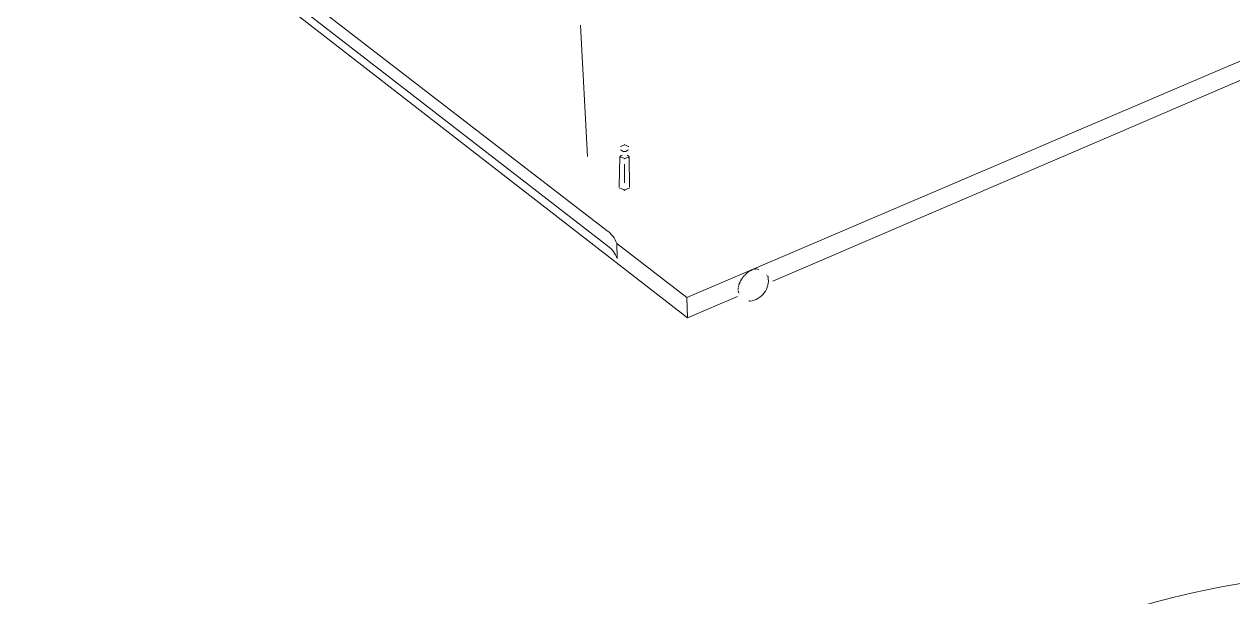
# Model space of a CAD drawing. Header units: metres. Extents: x -27.1 to 47.9, y -10.7 to 6.6.
# Drawn here: x 25.687 to 27.256, y 3.107 to 3.851 of the extents above; entities that cross this region are included whole.
import ezdxf

# ---------------------------------------------------------------- set-up
doc = ezdxf.new("R2010")
doc.units = ezdxf.units.M
doc.header["$MEASUREMENT"] = 0
doc.layers.add('PDF_Working_Num_Penna__255_Num_Penna__255_Num_Penna__255_Num_Penna__255_Num_Penna__255_Num_Penna__255', color=255, linetype='Continuous', lineweight=18)
doc.layers.add('PDF_Working_Num_Penna__7_Num_Penna__7_Num_Penna__7_Num_Penna__7_Num_Penna__7_Num_Penna__7', color=7, linetype='Continuous', lineweight=18)

msp = doc.modelspace()

# ---------------------------------------------------------------- linework, layer by layer
at = {"layer": 'PDF_Working_Num_Penna__255_Num_Penna__255_Num_Penna__255_Num_Penna__255_Num_Penna__255_Num_Penna__255', "color": 255, "linetype": 'Continuous', "lineweight": 18, "flags": 128}
msp.add_lwpolyline([(26.4186, 3.6794), (26.4095, 3.8498)], dxfattribs=at)
at = {"layer": 'PDF_Working_Num_Penna__7_Num_Penna__7_Num_Penna__7_Num_Penna__7_Num_Penna__7_Num_Penna__7', "color": 7, "linetype": 'Continuous', "lineweight": 18, "flags": 128}
for points in [[(27.4122, 3.8658), (26.5475, 3.496), (26.4564, 3.5664), (26.4571, 3.5467, 0.149697), (26.4445, 3.5632), (25.7759, 4.0813, 0.095493), (25.7565, 4.0904), (25.755, 4.1084), (25.6872, 4.1607)], [(26.4564, 3.5664, 0.154255), (26.4438, 3.5829), (25.7744, 4.0993, 0.095279), (25.755, 4.1084)], [(26.6519, 3.5241), (26.6523, 3.5237), (26.6526, 3.5234), (26.6528, 3.5231, -0.429949), (26.6293, 3.4915), (26.6286, 3.4917), (26.6283, 3.4918)]]:
    msp.add_lwpolyline(points, format="xyb", dxfattribs=at)
for points in [[(26.6132, 3.4975), (26.5482, 3.4696), (25.6894, 4.137)], [(26.4186, 3.6794), (26.4095, 3.8498)], [(27.3286, 3.8053), (26.6589, 3.5172)], [(26.4603, 3.6788), (26.4596, 3.6401)], [(26.4727, 3.6788), (26.4728, 3.64)], [(26.4665, 3.6692), (26.4665, 3.645)], [(26.5482, 3.4696), (26.5475, 3.496)]]:
    msp.add_lwpolyline(points, dxfattribs=at)
for points in [[(26.6294, 3.5307), (26.6292, 3.5308), (26.629, 3.5307), (26.6287, 3.5305), (26.6285, 3.5302), (26.628, 3.5298)], [(26.6314, 3.5318), (26.6312, 3.5319), (26.6309, 3.5318), (26.6307, 3.5316), (26.6305, 3.5314), (26.63, 3.531)], [(26.6332, 3.5326), (26.6328, 3.5326), (26.6327, 3.5325), (26.6325, 3.5323), (26.6319, 3.532)], [(26.6351, 3.5332), (26.6349, 3.5332), (26.6346, 3.5331), (26.6344, 3.5329), (26.6339, 3.5328)], [(26.6368, 3.5335), (26.6364, 3.5334), (26.6362, 3.5333), (26.6357, 3.5331)], [(26.6384, 3.5335), (26.6381, 3.5334), (26.6379, 3.5333), (26.6375, 3.5333)], [(26.6399, 3.5331), (26.6395, 3.5331), (26.6394, 3.533), (26.6391, 3.5331)], [(26.6399, 3.5331), (26.6408, 3.5325), (26.641, 3.5326)], [(26.616, 3.5154), (26.6159, 3.5152), (26.6157, 3.515), (26.6157, 3.5148), (26.6157, 3.5145), (26.6155, 3.5139)], [(26.6161, 3.5155), (26.6165, 3.5162)], [(26.6168, 3.5168), (26.6168, 3.517), (26.6169, 3.5173), (26.6171, 3.5176)], [(26.6186, 3.52), (26.6184, 3.5198), (26.6181, 3.5196), (26.618, 3.5193), (26.618, 3.519), (26.6176, 3.5184)], [(26.6201, 3.5222), (26.6199, 3.522), (26.6197, 3.5218), (26.6195, 3.5215), (26.6194, 3.5213), (26.619, 3.5206)], [(26.6218, 3.5242), (26.6216, 3.5241), (26.6213, 3.5239), (26.6211, 3.5236), (26.6211, 3.5233), (26.6206, 3.5228)], [(26.6236, 3.5261), (26.6234, 3.5261), (26.6231, 3.5259), (26.6229, 3.5256), (26.6228, 3.5253), (26.6223, 3.5248)], [(26.6254, 3.5279), (26.6252, 3.5279), (26.625, 3.5277), (26.6248, 3.5274), (26.6247, 3.5272), (26.6241, 3.5266)], [(26.6261, 3.5284), (26.6258, 3.5281)], [(26.6274, 3.5294), (26.6272, 3.5294), (26.627, 3.5293), (26.6267, 3.529), (26.6266, 3.5288), (26.6263, 3.5286)], [(26.6508, 3.5253), (26.6507, 3.5255)], [(26.6139, 3.5063), (26.6138, 3.5067)], [(26.614, 3.5081), (26.6139, 3.5083), (26.6139, 3.5085), (26.614, 3.5088)], [(26.6139, 3.5063), (26.614, 3.5057)], [(26.614, 3.5045), (26.6139, 3.5046), (26.614, 3.5049)], [(26.614, 3.5081), (26.614, 3.5076)], [(26.614, 3.5045), (26.6142, 3.5043), (26.6143, 3.5039)], [(26.6146, 3.5111), (26.6144, 3.5109), (26.6143, 3.5106), (26.6143, 3.5103), (26.6144, 3.5102), (26.6143, 3.5096)], [(26.6144, 3.5029), (26.6143, 3.5031), (26.6144, 3.5033)], [(26.6144, 3.5029), (26.6147, 3.5027), (26.6149, 3.5023)], [(26.6152, 3.5133), (26.615, 3.5131), (26.6149, 3.5127), (26.6149, 3.5125), (26.6149, 3.5123), (26.6147, 3.5117)], [(26.615, 3.5016), (26.6149, 3.5018)], [(26.6159, 3.5005), (26.6158, 3.5006)], [(26.6259, 3.4933), (26.6256, 3.4932)], [(26.6283, 3.4918), (26.6279, 3.4919)], [(26.6293, 3.4915), (26.6295, 3.4915)]]:
    msp.add_lwpolyline(points, close=True, dxfattribs=at)
at = {"layer": 'PDF_Working_Num_Penna__7_Num_Penna__7_Num_Penna__7_Num_Penna__7_Num_Penna__7_Num_Penna__7', "color": 7, "linetype": 'Continuous', "lineweight": 18}
msp.add_arc((26.4614, 3.6386), 0.00173, 166.4778, 179.4892, dxfattribs=at)
for points in [[(26.4665, 3.6947), (26.4695, 3.6947), (26.4598, 3.6921), (26.4612, 3.6921)], [(26.4612, 3.6881), (26.4626, 3.6881), (26.4636, 3.6856), (26.4665, 3.6856)], [(26.4719, 3.6921), (26.4733, 3.6921), (26.4635, 3.6947), (26.4665, 3.6947)], [(26.4665, 3.6856), (26.4694, 3.6856), (26.4703, 3.6881), (26.4717, 3.6881)], [(26.4665, 3.6763), (26.4699, 3.6763), (26.4589, 3.6788), (26.4603, 3.6788)], [(26.4603, 3.6788), (26.4612, 3.6788), (26.4614, 3.681), (26.4633, 3.681)], [(26.4726, 3.6785), (26.4739, 3.6785), (26.4634, 3.6763), (26.4665, 3.6763)], [(26.4698, 3.6809), (26.4717, 3.6809), (26.4718, 3.6788), (26.4727, 3.6788)], [(26.4727, 3.6788), (26.4728, 3.6788), (26.4726, 3.6785), (26.4726, 3.6785)], [(26.4664, 3.6353), (26.4701, 3.6353), (26.4578, 3.6386), (26.4597, 3.6386)], [(26.4731, 3.6387), (26.475, 3.6387), (26.4627, 3.6353), (26.4664, 3.6353)], [(27.3207, 3.1324), (27.3207, 3.1324), (26.833, 3.0892), (26.6444, 2.75)]]:
    msp.add_open_spline(points, degree=3, dxfattribs=at)

doc.saveas('drawing.dxf')
